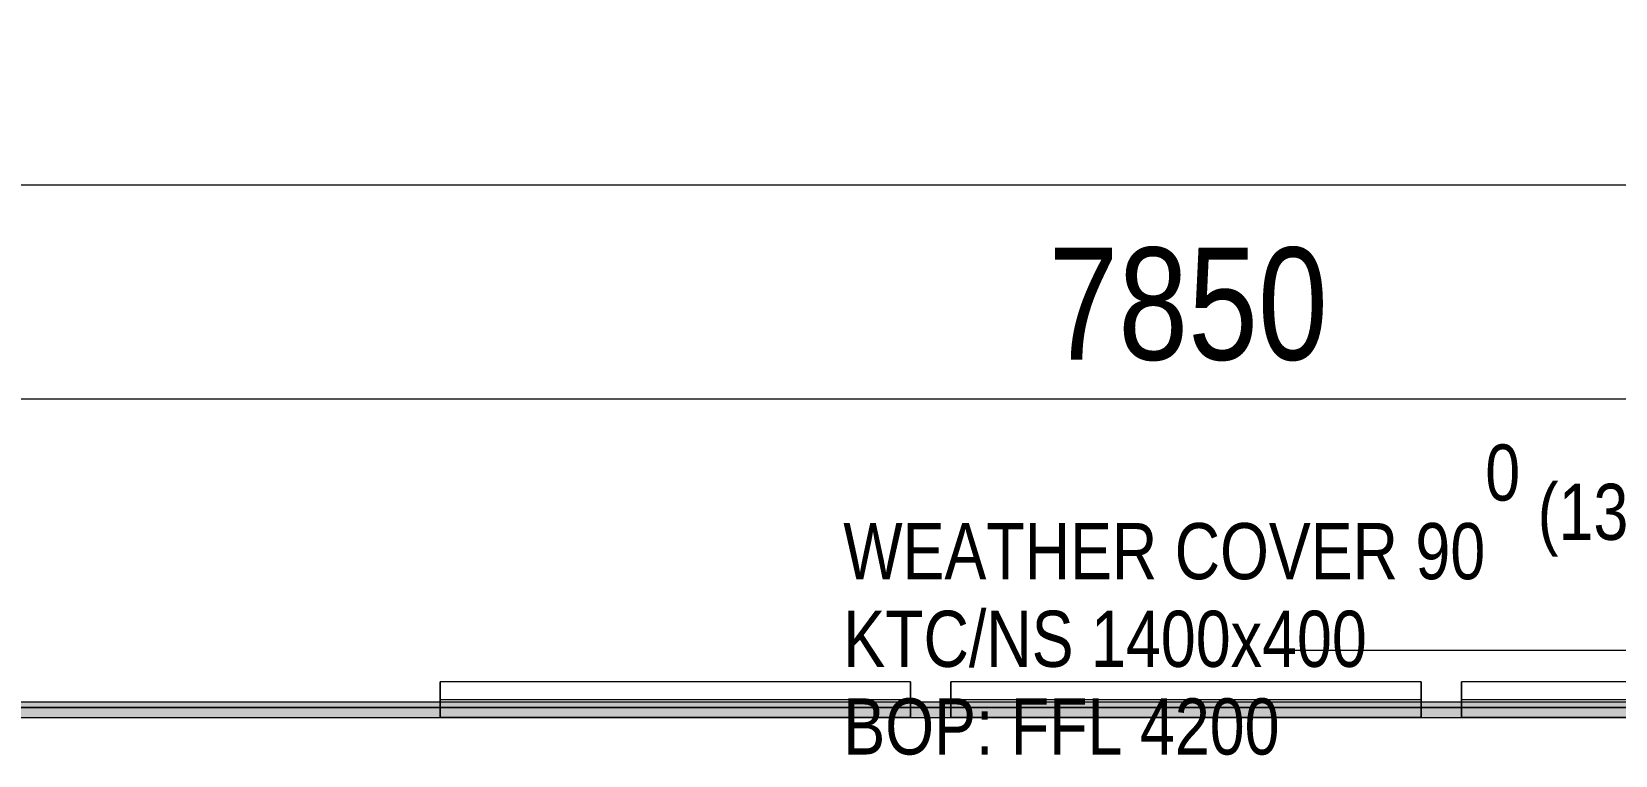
# Model space of a CAD drawing. Header units: millimetres. Extents: x -21807 to 17683, y 43568 to 60640.
# Drawn here: x -18384 to -15283, y 58343 to 59761 of the extents above; entities that cross this region are included whole.
import ezdxf

# ---------------------------------------------------------------- set-up
doc = ezdxf.new("R2010")
doc.units = ezdxf.units.MM
doc.linetypes.add('Grid Line', pattern=[22.225, 12.7, -3.175, 3.175, -3.175])
for name, color, linetype, lineweight in [('A-ANNO-DIMS', 7, 'Continuous', 9), ('A-ANNO-DIMS-110', 7, 'Continuous', 9), ('A-WALL', 7, 'Continuous', 9), ('A-WALL-PATT', 7, 'Continuous', 9), ('G-ANNO-TEXT', 7, 'Continuous', 9), ('S-GRID', 7, 'Continuous', 9)]:
    doc.layers.add(name, color=color, linetype=linetype, lineweight=lineweight)
doc.layers.add('A-GLAZ', color=7, linetype='Continuous', lineweight=9, true_color=0x00007f)
doc.styles.add('Arial_1', font='arial.ttf', dxfattribs={"width": 0.8, "height": 220})
doc.styles.add('Arial_4', font='arial.ttf', dxfattribs={"width": 0.8, "height": 110})
doc.dimstyles.new('AK_DIM_2_0_Arial', dxfattribs={"dimscale": 304.8, "dimtxt": 224.457068, "dimasz": 0.180446, "dimexe": 0.360892, "dimexo": 0.360892, "dimgap": 0.036089, "dimtad": 1, "dimdec": 0, "dimzin": 0, "dimdsep": 46, "dimtxsty": 'Arial_1', "dimblk1": 'OBLIQUE', "dimblk2": 'OBLIQUE', "dimsah": 1, "dimcen": 0.09, "dimadec": 0, "dimazin": 0, "dimtfac": 1, "dimtdec": 4, "dimtix": 1, "dimtmove": 0, "dimatfit": 3, "dimfxl": 1, "dimtvp": 1, "dimtolj": 1, "dimtzin": 0, "dimarcsym": 2})

# ---------------------------------------------------------------- blocks, each defined once
blk = doc.blocks.new('M_Window-Louvers - 1000x1000mm-1207723-MẶT BẰNG HỆ THỐNG GIÓ THẢI')
at = {"layer": 'A-GLAZ', "color": 254, "lineweight": 13, "true_color": 0xe0e0ef}
for p, q in [((-460.5, 8.65), (-460.5, -26.275)), ((-460.5, 8.65), (460.5, 8.65)), ((-460.5, -26.275), (-460.5, 8.65)), ((460.5, 8.65), (-460.5, 8.65)), ((460.5, -26.275), (460.5, 8.65)), ((460.5, 8.65), (460.5, -26.275)), ((-460.5, -26.275), (-460.5, -61.2)), ((-460.5, -26.275), (460.5, -26.275)), ((-460.5, -61.2), (-460.5, -26.275)), ((-460.5, -26.275), (460.5, -26.275)), ((460.5, -61.2), (460.5, -26.275)), ((460.5, -26.275), (460.5, -61.2)), ((-460.5, -61.2), (460.5, -61.2)), ((-460.5, -61.2), (460.5, -61.2))]:
    blk.add_line(p, q, dxfattribs=at)
at = {"layer": 'A-GLAZ', "color": 254, "lineweight": 13, "true_color": 0xcccce5}
for p, q in [((-460.5, -26.275), (-460.5, 8.65)), ((460.5, 8.65), (-460.5, 8.65)), ((-460.5, 8.65), (-460.5, -26.275)), ((-460.5, 8.65), (460.5, 8.65)), ((460.5, 8.65), (460.5, -26.275)), ((460.5, -26.275), (460.5, 8.65)), ((-460.5, -61.2), (-460.5, -26.275)), ((-460.5, -26.275), (-460.5, -61.2)), ((460.5, -26.275), (460.5, -61.2)), ((460.5, -61.2), (460.5, -26.275)), ((-460.5, -61.2), (460.5, -61.2)), ((-460.5, -61.2), (460.5, -61.2))]:
    blk.add_line(p, q, dxfattribs=at)
at = {"layer": 'A-GLAZ', "color": 7, "lineweight": 13, "true_color": 0xececf5}
for p, q in [((-460.5, 8.65), (-460.5, -26.275)), ((-460.5, 8.65), (460.5, 8.65)), ((-460.5, -26.275), (-460.5, 8.65)), ((460.5, 8.65), (-460.5, 8.65)), ((460.5, -26.275), (460.5, 8.65)), ((460.5, 8.65), (460.5, -26.275)), ((-460.5, -26.275), (-460.5, -61.2)), ((-460.5, -61.2), (-460.5, -26.275)), ((460.5, -61.2), (460.5, -26.275)), ((460.5, -26.275), (460.5, -61.2)), ((-460.5, -61.2), (460.5, -61.2)), ((-460.5, -61.2), (460.5, -61.2))]:
    blk.add_line(p, q, dxfattribs=at)
at = {"layer": 'A-GLAZ', "color": 7, "lineweight": 13, "true_color": 0xf3f3f9}
for p, q in [((-460.5, 8.65), (-460.5, -26.275)), ((-460.5, 8.65), (460.5, 8.65)), ((-460.5, -26.275), (-460.5, 8.65)), ((460.5, 8.65), (-460.5, 8.65)), ((460.5, -26.275), (460.5, 8.65)), ((460.5, 8.65), (460.5, -26.275)), ((-460.5, -26.275), (460.5, -26.275)), ((-460.5, -26.275), (460.5, -26.275)), ((-460.5, -26.275), (-460.5, -61.2)), ((-460.5, -61.2), (-460.5, -26.275)), ((460.5, -61.2), (460.5, -26.275)), ((460.5, -26.275), (460.5, -61.2)), ((-460.5, -61.2), (460.5, -61.2)), ((-460.5, -61.2), (460.5, -61.2))]:
    blk.add_line(p, q, dxfattribs=at)
at = {"layer": 'A-GLAZ', "color": 7, "lineweight": 13, "true_color": 0xf7f7fb}
for p, q in [((-460.5, 8.65), (-460.5, -26.275)), ((-460.5, 8.65), (460.5, 8.65)), ((-460.5, -26.275), (-460.5, 8.65)), ((460.5, 8.65), (-460.5, 8.65)), ((460.5, -26.275), (460.5, 8.65)), ((460.5, 8.65), (460.5, -26.275)), ((-460.5, -26.275), (-460.5, -61.2)), ((-460.5, -61.2), (-460.5, -26.275)), ((460.5, -61.2), (460.5, -26.275)), ((460.5, -26.275), (460.5, -61.2)), ((-460.5, -61.2), (460.5, -61.2)), ((-460.5, -61.2), (460.5, -61.2))]:
    blk.add_line(p, q, dxfattribs=at)
at = {"layer": 'A-GLAZ', "color": 7, "lineweight": 13, "true_color": 0xfafafc}
for p, q in [((-460.5, 8.65), (-460.5, -26.275)), ((-460.5, 8.65), (460.5, 8.65)), ((-460.5, -26.275), (-460.5, 8.65)), ((460.5, 8.65), (-460.5, 8.65)), ((460.5, -26.275), (460.5, 8.65)), ((460.5, 8.65), (460.5, -26.275)), ((-460.5, -26.275), (460.5, -26.275)), ((-460.5, -26.275), (460.5, -26.275)), ((-460.5, -26.275), (-460.5, -61.2)), ((-460.5, -61.2), (-460.5, -26.275)), ((460.5, -61.2), (460.5, -26.275)), ((460.5, -26.275), (460.5, -61.2)), ((-460.5, -61.2), (460.5, -61.2)), ((-460.5, -61.2), (460.5, -61.2))]:
    blk.add_line(p, q, dxfattribs=at)
at = {"layer": 'A-GLAZ', "color": 7, "lineweight": 13, "true_color": 0xfcfcfd}
for p, q in [((-460.5, 8.65), (-460.5, -26.275)), ((-460.5, 8.65), (460.5, 8.65)), ((-460.5, -26.275), (-460.5, 8.65)), ((460.5, 8.65), (-460.5, 8.65)), ((460.5, -26.275), (460.5, 8.65)), ((460.5, 8.65), (460.5, -26.275)), ((-460.5, -26.275), (-460.5, -61.2)), ((-460.5, -61.2), (-460.5, -26.275)), ((460.5, -61.2), (460.5, -26.275)), ((460.5, -26.275), (460.5, -61.2)), ((-460.5, -61.2), (460.5, -61.2)), ((-460.5, -61.2), (460.5, -61.2))]:
    blk.add_line(p, q, dxfattribs=at)
at = {"layer": 'A-GLAZ', "color": 7, "lineweight": 13, "true_color": 0xfdfdfd}
for p, q in [((-460.5, 8.65), (-460.5, -26.275)), ((-460.5, 8.65), (460.5, 8.65)), ((-460.5, 8.65), (-460.5, -26.275)), ((-460.5, -26.275), (-460.5, 8.65)), ((460.5, 8.65), (-460.5, 8.65)), ((-460.5, 8.65), (460.5, 8.65)), ((-460.5, 8.65), (-460.5, -26.275)), ((-460.5, -26.275), (-460.5, 8.65)), ((460.5, 8.65), (-460.5, 8.65)), ((-460.5, 8.65), (460.5, 8.65)), ((-460.5, 8.65), (-460.5, -26.275)), ((-460.5, -26.275), (-460.5, 8.65)), ((460.5, 8.65), (-460.5, 8.65)), ((-460.5, 8.65), (460.5, 8.65)), ((-460.5, 8.65), (-460.5, -26.275)), ((-460.5, -26.275), (-460.5, 8.65)), ((460.5, 8.65), (-460.5, 8.65)), ((-460.5, 8.65), (460.5, 8.65)), ((-460.5, 8.65), (-460.5, -26.275)), ((-460.5, -26.275), (-460.5, 8.65)), ((460.5, 8.65), (-460.5, 8.65)), ((-460.5, 8.65), (460.5, 8.65)), ((-460.5, 8.65), (-460.5, -26.275)), ((-460.5, -26.275), (-460.5, 8.65)), ((460.5, 8.65), (-460.5, 8.65)), ((-460.5, 8.65), (460.5, 8.65)), ((-460.5, 8.65), (-460.5, -26.275)), ((-460.5, -26.275), (-460.5, 8.65)), ((460.5, 8.65), (-460.5, 8.65)), ((-460.5, 8.65), (460.5, 8.65)), ((-460.5, 8.65), (-460.5, -26.275)), ((-460.5, -26.275), (-460.5, 8.65)), ((460.5, 8.65), (-460.5, 8.65)), ((-460.5, 8.65), (460.5, 8.65)), ((-460.5, 8.65), (-460.5, -26.275)), ((-460.5, -26.275), (-460.5, 8.65)), ((460.5, 8.65), (-460.5, 8.65)), ((-460.5, 8.65), (460.5, 8.65)), ((-460.5, 8.65), (-460.5, -26.275)), ((-460.5, -26.275), (-460.5, 8.65)), ((460.5, 8.65), (-460.5, 8.65)), ((-460.5, 8.65), (460.5, 8.65)), ((-460.5, 8.65), (-460.5, -26.275)), ((-460.5, -26.275), (-460.5, 8.65)), ((460.5, 8.65), (-460.5, 8.65)), ((-460.5, 8.65), (460.5, 8.65)), ((-460.5, 8.65), (-460.5, -26.275)), ((-460.5, -26.275), (-460.5, 8.65)), ((460.5, 8.65), (-460.5, 8.65)), ((-460.5, 8.65), (460.5, 8.65)), ((-460.5, 8.65), (-460.5, -26.275)), ((-460.5, -26.275), (-460.5, 8.65)), ((460.5, 8.65), (-460.5, 8.65)), ((-460.5, 8.65), (460.5, 8.65)), ((-460.5, 8.65), (-460.5, -26.275)), ((-460.5, -26.275), (-460.5, 8.65)), ((460.5, 8.65), (-460.5, 8.65)), ((-460.5, 8.65), (460.5, 8.65)), ((460.5, -26.275), (460.5, 8.65)), ((460.5, 8.65), (460.5, -26.275)), ((460.5, -26.275), (460.5, 8.65)), ((460.5, 8.65), (460.5, -26.275)), ((460.5, -26.275), (460.5, 8.65)), ((460.5, 8.65), (460.5, -26.275)), ((460.5, -26.275), (460.5, 8.65)), ((460.5, 8.65), (460.5, -26.275)), ((460.5, -26.275), (460.5, 8.65)), ((460.5, 8.65), (460.5, -26.275)), ((460.5, -26.275), (460.5, 8.65)), ((460.5, 8.65), (460.5, -26.275)), ((460.5, -26.275), (460.5, 8.65)), ((460.5, 8.65), (460.5, -26.275)), ((460.5, -26.275), (460.5, 8.65)), ((460.5, 8.65), (460.5, -26.275)), ((460.5, -26.275), (460.5, 8.65)), ((460.5, 8.65), (460.5, -26.275)), ((460.5, -26.275), (460.5, 8.65)), ((460.5, 8.65), (460.5, -26.275)), ((460.5, -26.275), (460.5, 8.65)), ((460.5, 8.65), (460.5, -26.275)), ((460.5, -26.275), (460.5, 8.65)), ((460.5, 8.65), (460.5, -26.275)), ((460.5, -26.275), (460.5, 8.65)), ((460.5, 8.65), (460.5, -26.275)), ((460.5, -26.275), (460.5, 8.65)), ((460.5, 8.65), (460.5, -26.275)), ((460.5, -26.275), (460.5, 8.65)), ((-460.5, -26.275), (460.5, -26.275)), ((-460.5, -26.275), (460.5, -26.275)), ((-460.5, -26.275), (460.5, -26.275)), ((-460.5, -26.275), (460.5, -26.275)), ((-460.5, -26.275), (460.5, -26.275)), ((-460.5, -26.275), (460.5, -26.275)), ((-460.5, -26.275), (460.5, -26.275)), ((-460.5, -26.275), (-460.5, -61.2)), ((-460.5, -26.275), (460.5, -26.275)), ((-460.5, -26.275), (460.5, -26.275)), ((-460.5, -26.275), (-460.5, -61.2)), ((-460.5, -61.2), (-460.5, -26.275)), ((-460.5, -26.275), (460.5, -26.275)), ((-460.5, -26.275), (460.5, -26.275)), ((-460.5, -26.275), (-460.5, -61.2)), ((-460.5, -61.2), (-460.5, -26.275)), ((-460.5, -26.275), (460.5, -26.275)), ((-460.5, -26.275), (460.5, -26.275)), ((-460.5, -26.275), (-460.5, -61.2)), ((-460.5, -61.2), (-460.5, -26.275)), ((-460.5, -26.275), (460.5, -26.275)), ((-460.5, -26.275), (460.5, -26.275)), ((-460.5, -26.275), (-460.5, -61.2)), ((-460.5, -61.2), (-460.5, -26.275)), ((-460.5, -26.275), (460.5, -26.275)), ((-460.5, -26.275), (460.5, -26.275)), ((-460.5, -26.275), (-460.5, -61.2)), ((-460.5, -61.2), (-460.5, -26.275)), ((-460.5, -26.275), (460.5, -26.275)), ((-460.5, -26.275), (460.5, -26.275)), ((-460.5, -26.275), (-460.5, -61.2)), ((-460.5, -61.2), (-460.5, -26.275)), ((-460.5, -26.275), (460.5, -26.275)), ((-460.5, -26.275), (460.5, -26.275)), ((-460.5, -26.275), (-460.5, -61.2)), ((-460.5, -61.2), (-460.5, -26.275)), ((-460.5, -26.275), (460.5, -26.275)), ((-460.5, -26.275), (460.5, -26.275)), ((-460.5, -26.275), (-460.5, -61.2)), ((-460.5, -61.2), (-460.5, -26.275)), ((-460.5, -26.275), (460.5, -26.275)), ((-460.5, -26.275), (460.5, -26.275)), ((-460.5, -26.275), (-460.5, -61.2)), ((-460.5, -61.2), (-460.5, -26.275)), ((-460.5, -26.275), (460.5, -26.275)), ((-460.5, -26.275), (460.5, -26.275)), ((-460.5, -26.275), (-460.5, -61.2)), ((-460.5, -61.2), (-460.5, -26.275)), ((-460.5, -26.275), (460.5, -26.275)), ((-460.5, -26.275), (460.5, -26.275)), ((-460.5, -26.275), (-460.5, -61.2)), ((-460.5, -61.2), (-460.5, -26.275)), ((-460.5, -26.275), (460.5, -26.275)), ((-460.5, -26.275), (460.5, -26.275)), ((-460.5, -26.275), (-460.5, -61.2)), ((-460.5, -61.2), (-460.5, -26.275)), ((-460.5, -26.275), (460.5, -26.275)), ((-460.5, -26.275), (460.5, -26.275)), ((-460.5, -26.275), (-460.5, -61.2)), ((-460.5, -61.2), (-460.5, -26.275)), ((-460.5, -26.275), (460.5, -26.275)), ((-460.5, -26.275), (460.5, -26.275)), ((-460.5, -26.275), (-460.5, -61.2)), ((-460.5, -61.2), (-460.5, -26.275)), ((-460.5, -26.275), (460.5, -26.275)), ((-460.5, -26.275), (460.5, -26.275)), ((460.5, -61.2), (460.5, -26.275)), ((460.5, -26.275), (460.5, -61.2)), ((460.5, -61.2), (460.5, -26.275)), ((460.5, -26.275), (460.5, -61.2)), ((460.5, -61.2), (460.5, -26.275)), ((460.5, -26.275), (460.5, -61.2)), ((460.5, -61.2), (460.5, -26.275)), ((460.5, -26.275), (460.5, -61.2)), ((460.5, -61.2), (460.5, -26.275)), ((460.5, -26.275), (460.5, -61.2)), ((460.5, -61.2), (460.5, -26.275)), ((460.5, -26.275), (460.5, -61.2)), ((460.5, -61.2), (460.5, -26.275)), ((460.5, -26.275), (460.5, -61.2)), ((460.5, -61.2), (460.5, -26.275)), ((460.5, -26.275), (460.5, -61.2)), ((460.5, -61.2), (460.5, -26.275)), ((460.5, -26.275), (460.5, -61.2)), ((460.5, -61.2), (460.5, -26.275)), ((460.5, -26.275), (460.5, -61.2)), ((460.5, -61.2), (460.5, -26.275)), ((460.5, -26.275), (460.5, -61.2)), ((460.5, -61.2), (460.5, -26.275)), ((460.5, -26.275), (460.5, -61.2)), ((460.5, -61.2), (460.5, -26.275)), ((460.5, -26.275), (460.5, -61.2)), ((460.5, -61.2), (460.5, -26.275)), ((460.5, -26.275), (460.5, -61.2)), ((460.5, -61.2), (460.5, -26.275)), ((-460.5, -61.2), (460.5, -61.2)), ((-460.5, -61.2), (460.5, -61.2)), ((-460.5, -61.2), (460.5, -61.2)), ((-460.5, -61.2), (460.5, -61.2)), ((-460.5, -61.2), (460.5, -61.2)), ((-460.5, -61.2), (460.5, -61.2)), ((-460.5, -61.2), (460.5, -61.2)), ((-460.5, -61.2), (460.5, -61.2)), ((-460.5, -61.2), (460.5, -61.2)), ((-460.5, -61.2), (460.5, -61.2)), ((-460.5, -61.2), (460.5, -61.2)), ((-460.5, -61.2), (460.5, -61.2)), ((-460.5, -61.2), (460.5, -61.2)), ((-460.5, -61.2), (460.5, -61.2)), ((-460.5, -61.2), (460.5, -61.2)), ((-460.5, -61.2), (460.5, -61.2)), ((-460.5, -61.2), (460.5, -61.2)), ((-460.5, -61.2), (460.5, -61.2)), ((-460.5, -61.2), (460.5, -61.2)), ((-460.5, -61.2), (460.5, -61.2)), ((-460.5, -61.2), (460.5, -61.2)), ((-460.5, -61.2), (460.5, -61.2)), ((-460.5, -61.2), (460.5, -61.2)), ((-460.5, -61.2), (460.5, -61.2)), ((-460.5, -61.2), (460.5, -61.2)), ((-460.5, -61.2), (460.5, -61.2)), ((-460.5, -61.2), (460.5, -61.2)), ((-460.5, -61.2), (460.5, -61.2)), ((-460.5, -61.2), (460.5, -61.2))]:
    blk.add_line(p, q, dxfattribs=at)
at = {"layer": 'A-GLAZ', "color": 9, "lineweight": 13, "true_color": 0xaaaad4}
for p, q in [((-460.5, -26.275), (-460.5, 8.65)), ((460.5, 8.65), (-460.5, 8.65)), ((460.5, 8.65), (460.5, -26.275)), ((-460.5, -61.2), (-460.5, -26.275)), ((-460.5, -26.275), (460.5, -26.275)), ((460.5, -26.275), (460.5, -61.2)), ((-460.5, -61.2), (460.5, -61.2))]:
    blk.add_line(p, q, dxfattribs=at)
blk = doc.blocks.new('AK-SGS-M3-A_rvt-1-MẶT BẰNG HỆ THỐNG GIÓ THẢI')
at = {"layer": 'A-WALL-PATT', "true_color": 0xeaeaea, "transparency": 33554534}
h = blk.add_hatch(color=254, dxfattribs=at)
h.paths.add_polyline_path([(-16584.2, 58416.9), (-16584.2, 58446.9), (-16663.1, 58446.9), (-16663.1, 58416.9), (-16633.7, 58416.9)])
h.paths.add_polyline_path([(-20048.6, 58416.9), (-17584.1, 58416.9), (-17584.1, 58446.9), (-20048.6, 58446.9)])
h.paths.add_polyline_path([(-15638.1, 58416.9), (-15584.3, 58416.9), (-15584.3, 58446.9), (-15663.2, 58446.9), (-15663.2, 58416.9)])
h.paths.add_polyline_path([(-8882.4, 58416.9), (-8809.2, 58416.9), (-8809.2, 58446.9), (-8888.1, 58446.9), (-8888.1, 58416.9)])
h.paths.add_polyline_path([(-7888.2, 58416.9), (-7809.3, 58416.9), (-7809.3, 58446.9), (-7888.2, 58446.9)])
h.paths.add_polyline_path([(-14144.8, 58416.9), (-9809.1, 58416.9), (-9809.1, 58446.9), (-14663.3, 58446.9), (-14663.3, 58416.9)])
h.paths.add_polyline_path([(-6749, 58416.9), (5590.9, 58416.9), (5590.9, 58446.9), (-6888.3, 58446.9), (-6888.3, 58416.9)])
h.paths.add_polyline_path([(6549.1, 58416.9), (6590.8, 58416.9), (6590.8, 58446.9), (6511.9, 58446.9), (6511.9, 58416.9)])
h.paths.add_polyline_path([(8511.7, 58416.9), (13291.2, 58416.9), (13291.2, 58446.9), (8511.7, 58446.9)])
h.paths.add_polyline_path([(7544.7, 58416.9), (7590.7, 58416.9), (7590.7, 58446.9), (7511.8, 58446.9), (7511.8, 58416.9)])
h.paths.add_polyline_path([(14212.2, 58416.9), (14291.1, 58416.9), (14291.1, 58446.9), (14212.2, 58446.9)])
h = blk.add_hatch(color=254, dxfattribs=at)
h.paths.add_polyline_path([(-16491.5, 58416.9), (-15663.2, 58416.9), (-15663.2, 58446.9), (-16584.2, 58446.9), (-16584.2, 58416.9), (-16562.6, 58416.9)])
h.paths.add_polyline_path([(-16663.1, 58416.9), (-16663.1, 58446.9), (-17584.1, 58446.9), (-17584.1, 58416.9), (-16704.8, 58416.9)])
h.paths.add_polyline_path([(-8888.1, 58416.9), (-8888.1, 58446.9), (-9809.1, 58446.9), (-9809.1, 58416.9), (-9024.6, 58416.9)])
h.paths.add_polyline_path([(-8809.2, 58416.9), (-7888.2, 58416.9), (-7888.2, 58446.9), (-8809.2, 58446.9)])
h.paths.add_polyline_path([(-14663.3, 58416.9), (-14663.3, 58446.9), (-15584.3, 58446.9), (-15584.3, 58416.9), (-14713.7, 58416.9)])
h.paths.add_polyline_path([(-7809.3, 58416.9), (-6888.3, 58416.9), (-6888.3, 58446.9), (-7809.3, 58446.9)])
h.paths.add_polyline_path([(6590.8, 58416.9), (7511.8, 58416.9), (7511.8, 58446.9), (6590.8, 58446.9)])
h.paths.add_polyline_path([(5590.9, 58416.9), (6511.9, 58416.9), (6511.9, 58446.9), (5590.9, 58446.9)])
h.paths.add_polyline_path([(14212.2, 58416.9), (14212.2, 58446.9), (13291.2, 58446.9), (13291.2, 58416.9), (14158.2, 58416.9)])
h.paths.add_polyline_path([(14300.4, 58416.9), (14869.3, 58416.9), (14869.3, 58446.9), (14291.1, 58446.9), (14291.1, 58416.9)])
h.paths.add_polyline_path([(7590.7, 58416.9), (8511.7, 58416.9), (8511.7, 58446.9), (7590.7, 58446.9)])
at = {"layer": 'A-WALL', "color": 253, "lineweight": 13, "true_color": 0xaaaaaa}
for p, q in [((-17584.1, 58446.9), (-20048.6, 58446.9)), ((-16584.2, 58446.9), (-16663.1, 58446.9)), ((-15584.3, 58446.9), (-15663.2, 58446.9)), ((-20048.6, 58416.9), (-17584.1, 58416.9)), ((-16663.1, 58416.9), (-16584.2, 58416.9)), ((-15663.2, 58416.9), (-15584.3, 58416.9))]:
    blk.add_line(p, q, dxfattribs=at)
at = {"layer": 'A-WALL', "color": 9, "lineweight": 13, "true_color": 0xc3c3c3}
for p, q in [((-17584.1, 58446.9), (-20048.6, 58446.9)), ((-16584.2, 58446.9), (-16663.1, 58446.9)), ((-15584.3, 58446.9), (-15663.2, 58446.9)), ((-19948.6, 58436.9), (-17584.1, 58436.9)), ((-19948.6, 58416.9), (-17584.1, 58416.9)), ((-16663.1, 58436.9), (-16584.2, 58436.9)), ((-16663.1, 58416.9), (-16584.2, 58416.9)), ((-15663.2, 58436.9), (-15584.3, 58436.9)), ((-15663.2, 58416.9), (-15584.3, 58416.9))]:
    blk.add_line(p, q, dxfattribs=at)
at = {"layer": 'A-WALL', "color": 7, "lineweight": 13, "true_color": 0xfdfdfd}
for p, q in [((-16663.1, 58446.9), (-17584.1, 58446.9)), ((-16663.1, 58446.9), (-17584.1, 58446.9)), ((-15663.2, 58446.9), (-16584.2, 58446.9)), ((-15663.2, 58446.9), (-16584.2, 58446.9)), ((-14663.3, 58446.9), (-15584.3, 58446.9)), ((-14663.3, 58446.9), (-15584.3, 58446.9)), ((-17584.1, 58436.9), (-16663.1, 58436.9)), ((-16663.1, 58436.9), (-17584.1, 58436.9)), ((-17584.1, 58416.9), (-16663.1, 58416.9)), ((-17584.1, 58416.9), (-16663.1, 58416.9)), ((-16584.2, 58436.9), (-15663.2, 58436.9)), ((-15663.2, 58436.9), (-16584.2, 58436.9)), ((-16584.2, 58416.9), (-15663.2, 58416.9)), ((-16584.2, 58416.9), (-15663.2, 58416.9)), ((-15584.3, 58436.9), (-14663.3, 58436.9)), ((-14663.3, 58436.9), (-15584.3, 58436.9)), ((-15584.3, 58416.9), (-14663.3, 58416.9)), ((-15584.3, 58416.9), (-14663.3, 58416.9))]:
    blk.add_line(p, q, dxfattribs=at)
at = {"layer": 'A-WALL', "color": 254, "lineweight": 13, "true_color": 0xd8d8d8}
for p, q in [((-17584.1, 58436.9), (-19948.6, 58436.9)), ((-16584.2, 58436.9), (-16663.1, 58436.9)), ((-15584.3, 58436.9), (-15663.2, 58436.9))]:
    blk.add_line(p, q, dxfattribs=at)
at = {"layer": 'A-GLAZ', "color": 9, "lineweight": 13, "true_color": 0xaaaad4, "rotation": 180}
for p in [(-17123.6, 58425.6), (-16123.7, 58425.6), (-15123.8, 58425.6)]:
    blk.add_blockref('M_Window-Louvers - 1000x1000mm-1207723-MẶT BẰNG HỆ THỐNG GIÓ THẢI', p, dxfattribs=at)
blk = doc.blocks.new('DIMBLOCK1-MẶT BẰNG HỆ THỐNG GIÓ THẢI')
at = {"layer": 'A-ANNO-DIMS-110'}
for p, q in [((-20048.6, 59041.1), (-20048.6, 59151.1)), ((-12198.6, 59041.1), (-12198.6, 59151.1)), ((-20048.6, 59041.1), (-20021.1, 59068.6)), ((-12198.6, 59041.1), (-12171.1, 59068.6)), ((-20048.6, 59041.1), (-20076.1, 59013.6)), ((-20048.6, 59041.1), (-12198.6, 59041.1)), ((-20048.6, 59041.1), (-20048.6, 58970)), ((-12198.6, 59041.1), (-12226.1, 59013.6)), ((-12198.6, 59041.1), (-12198.6, 58970))]:
    blk.add_line(p, q, dxfattribs=at)
at = {"layer": 'A-ANNO-DIMS-110', "color": 0, "insert": (-16392.9, 59337.7), "char_height": 220, "width": 646.436, "attachment_point": 1, "line_spacing_factor": 0.941778, "style": 'Arial_1'}
blk.add_mtext('7850', dxfattribs=at)
blk = doc.blocks.new('_Oblique')
at = {"color": 0, "linetype": 'ByBlock', "lineweight": -2}
blk.add_line((-0.5, -0.5), (0.5, 0.5), dxfattribs=at)
blk = doc.blocks.new('DIMBLOCK5-MẶT BẰNG HỆ THỐNG GIÓ THẢI')
at = {"layer": 'A-ANNO-DIMS-110'}
for p, q in [((-20048.6, 59460.7), (-20048.6, 59570.7)), ((10901.4, 59460.7), (10901.4, 59570.7)), ((-20048.6, 59460.7), (-20021.1, 59488.2)), ((10901.4, 59460.7), (10928.9, 59488.2)), ((-20048.6, 59460.7), (-20076.1, 59433.2)), ((-20048.6, 59460.7), (10901.4, 59460.7)), ((-20048.6, 59460.7), (-20048.6, 59389.6)), ((10901.4, 59460.7), (10873.9, 59433.2)), ((10901.4, 59460.7), (10901.4, 59389.6))]:
    blk.add_line(p, q, dxfattribs=at)
at = {"layer": 'A-ANNO-DIMS-110', "color": 0, "insert": (-4910.3, 59757.3), "char_height": 220, "width": 808.045, "attachment_point": 1, "line_spacing_factor": 0.941778, "style": 'Arial_1'}
blk.add_mtext('30950', dxfattribs=at)

msp = doc.modelspace()

# ---------------------------------------------------------------- linework, layer by layer
at = {"layer": 'G-ANNO-TEXT', "color": 1, "true_color": 0xff0000}
msp.add_line((-15077.6, 58548.5), (-15933, 58548.5), dxfattribs=at)
at = {"layer": 'S-GRID', "linetype": 'Grid Line'}
msp.add_line((15334.6, 58436.9), (-21036.6, 58436.9), dxfattribs=at)

# ---------------------------------------------------------------- block references
at = {"lineweight": 5}
msp.add_blockref('AK-SGS-M3-A_rvt-1-MẶT BẰNG HỆ THỐNG GIÓ THẢI', (0, 0), dxfattribs=at)

# ---------------------------------------------------------------- texts
at = {"layer": 'G-ANNO-TEXT', "color": 1, "true_color": 0xff0000, "insert": (-16794.5, 58951.9), "char_height": 110, "width": 1734.049, "attachment_point": 1, "line_spacing_factor": 0.936439, "style": 'Arial_4'}
msp.add_mtext('\\pxt10.16,20.32,30.48,40.64,50.8,60.96,71.12,81.28,91.44,101.6,111.76,121.92,132.08,142.24,152.4,162.56,172.72,182.88,193.04,203.2,213.36,223.52,233.68,243.84,254,264.16,274.32,284.48,294.64,304.8,314.96,325.12;{WEATHER COVER 90\\A1;\\S0 ^ ;(13)+IS\\PKTC/NS 1400x400\\PBOP: FFL 4200}', dxfattribs=at)

# ---------------------------------------------------------------- dimensions: what is measured, and where the dimension line sits
at = {"layer": 'A-ANNO-DIMS'}
for base, p1, p2, override, picture, middle in [((10901.4, 59460.7), (-20048.6, 59499.6), (10901.4, 59499.6), {"dimpost": '<>', "dimfxl": 30950}, 'DIMBLOCK5-MẶT BẰNG HỆ THỐNG GIÓ THẢI', (-4573.6, 59584.1)), ((-12198.6, 59041.1), (-20048.6, 59080), (-12198.6, 59080), {"dimpost": '<>', "dimfxl": 7850}, 'DIMBLOCK1-MẶT BẰNG HỆ THỐNG GIÓ THẢI', (-16123.6, 59164.4))]:
    dim = msp.add_linear_dim(base=base, p1=p1, p2=p2, dimstyle='AK_DIM_2_0_Arial', override=override, dxfattribs=at)
    dim.commit()
    dim.dimension.update_dxf_attribs({"geometry": picture, "text_midpoint": middle})

doc.saveas('drawing.dxf')
